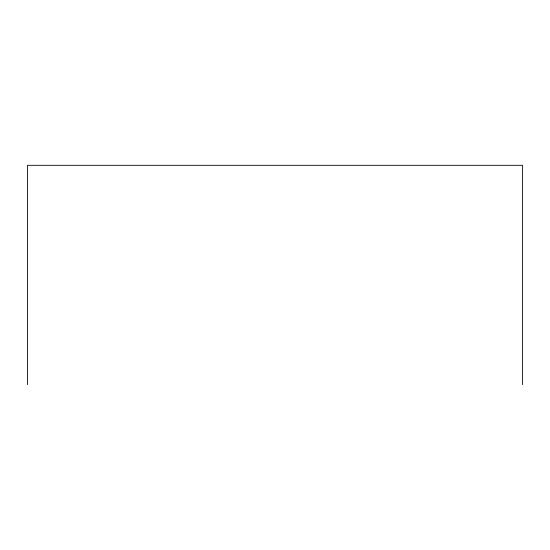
<?xml version="1.0" encoding="UTF-8"?>
<svg xmlns="http://www.w3.org/2000/svg" width="550" height="550" viewBox="0 0 550 550"><rect width="100%" height="100%" fill="white"/><g stroke="black" fill="none" stroke-linecap="round" stroke-linejoin="round"><path stroke-width="0.82" d="M522.5 384.691L522.5 165.309L27.5 165.309L27.5 384.691"/></g></svg>
